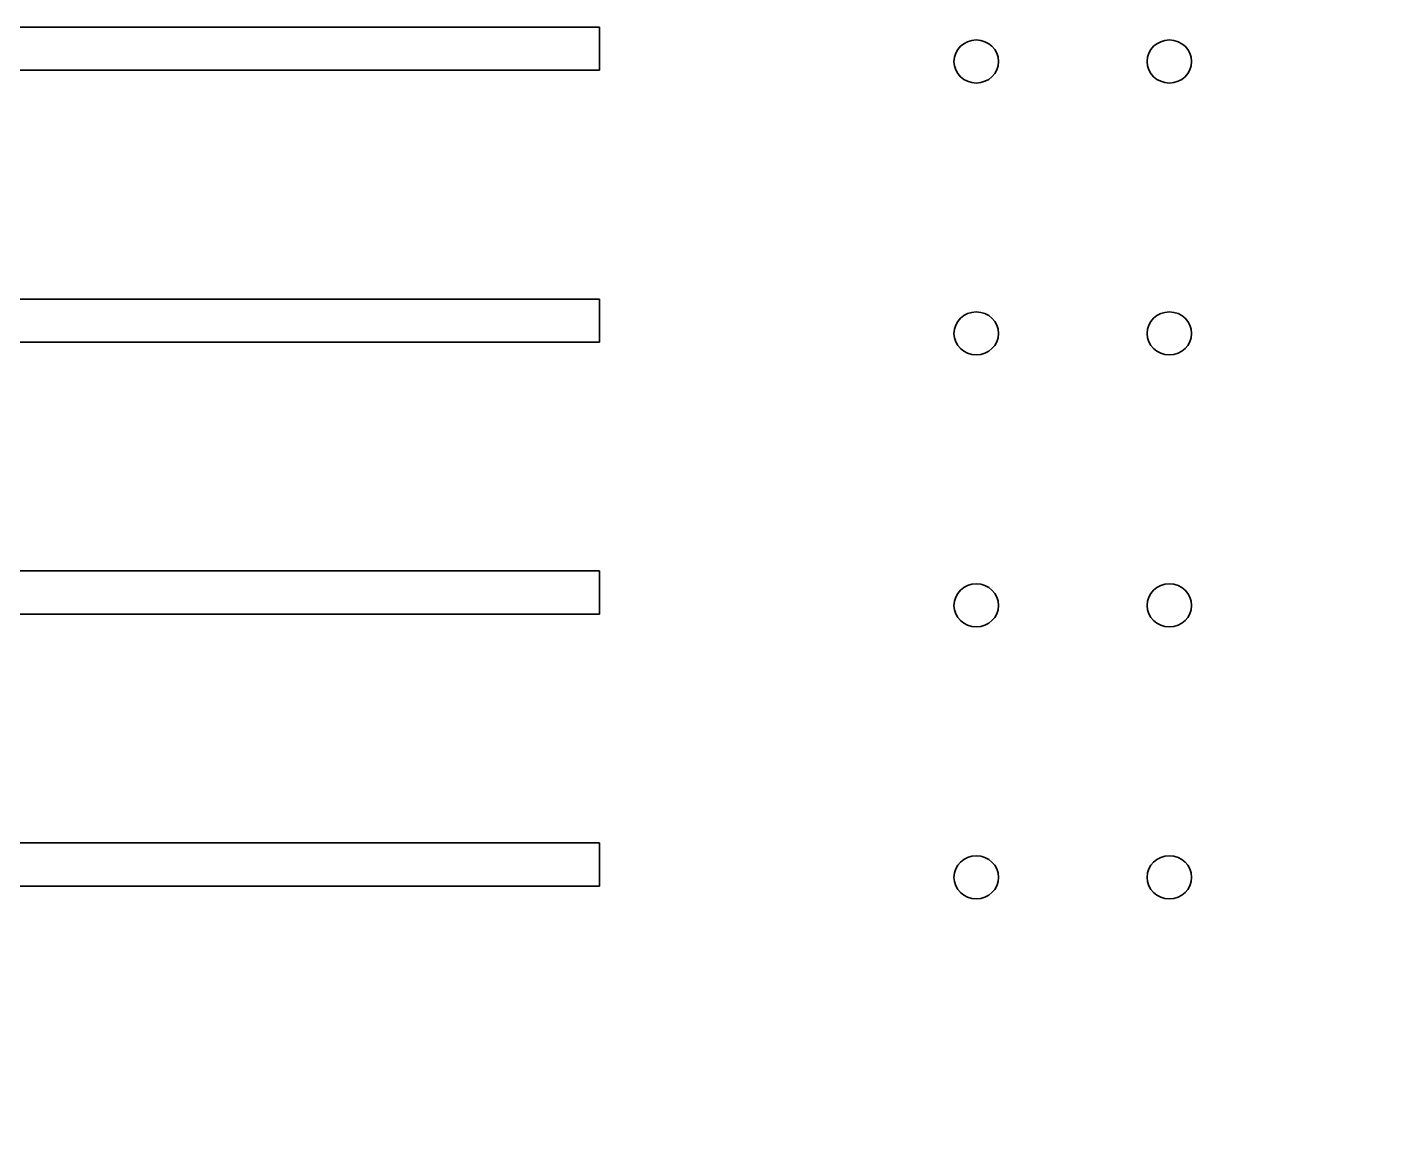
# Model space of a CAD drawing. Header units: inches. Extents: x 25 to 188, y -279 to -12.
# Drawn here: x 105.52 to 127.83, y -91.15 to -73.1 of the extents above; entities that cross this region are included whole.
import ezdxf

# ---------------------------------------------------------------- set-up
doc = ezdxf.new("R2010")
doc.units = ezdxf.units.IN
doc.header["$MEASUREMENT"] = 0
doc.layers.add('front panel', color=7, linetype='Continuous')

# ---------------------------------------------------------------- blocks, each defined once
blk = doc.blocks.new('block 3')
at = {"layer": 'front panel', "color": 7, "lineweight": 35, "true_color": 0xffffff}
for points in [[(104.015, -73.1), (114.943, -73.1)], [(114.943, -73.1), (114.943, -73.809)], [(114.943, -73.809), (104.015, -73.809)], [(104.015, -77.575), (114.943, -77.575)], [(114.943, -77.575), (114.943, -78.284)], [(114.943, -78.284), (104.015, -78.284)], [(104.015, -82.049), (114.943, -82.049)], [(114.943, -82.049), (114.943, -82.758)], [(114.943, -82.758), (104.015, -82.758)], [(104.015, -86.524), (114.943, -86.524)], [(114.943, -86.524), (114.943, -87.233)], [(114.943, -87.233), (104.015, -87.233)]]:
    blk.add_lwpolyline(points, dxfattribs=at)
for points in [[(120.775, -73.666), (120.775, -73.471), (120.94, -73.312), (121.142, -73.312), (121.344, -73.312), (121.509, -73.471), (121.509, -73.666)], [(123.954, -73.666), (123.954, -73.471), (124.118, -73.312), (124.32, -73.312), (124.523, -73.312), (124.687, -73.471), (124.687, -73.666)], [(120.775, -78.14), (120.775, -77.945), (120.94, -77.786), (121.142, -77.786), (121.344, -77.786), (121.509, -77.945), (121.509, -78.14)], [(123.954, -78.14), (123.954, -77.945), (124.118, -77.786), (124.32, -77.786), (124.523, -77.786), (124.687, -77.945), (124.687, -78.14)], [(120.775, -82.615), (120.775, -82.42), (120.94, -82.261), (121.142, -82.261), (121.344, -82.261), (121.509, -82.42), (121.509, -82.615)], [(123.954, -82.615), (123.954, -82.42), (124.118, -82.261), (124.32, -82.261), (124.523, -82.261), (124.687, -82.42), (124.687, -82.615)], [(120.775, -87.09), (120.775, -86.894), (120.94, -86.735), (121.142, -86.735), (121.344, -86.735), (121.509, -86.894), (121.509, -87.09)], [(123.954, -87.09), (123.954, -86.894), (124.118, -86.735), (124.32, -86.735), (124.523, -86.735), (124.687, -86.894), (124.687, -87.09)]]:
    blk.add_open_spline(points, degree=3, knots=[0, 0, 0, 0, 1, 1, 1, 2, 2, 2, 2], dxfattribs=at)
for points in [[(121.142, -74.02), (120.94, -74.02), (120.775, -73.861), (120.775, -73.666)], [(121.509, -73.666), (121.509, -73.861), (121.344, -74.02), (121.142, -74.02)], [(124.32, -74.02), (124.118, -74.02), (123.954, -73.861), (123.954, -73.666)], [(124.687, -73.666), (124.687, -73.861), (124.523, -74.02), (124.32, -74.02)], [(121.142, -78.495), (120.94, -78.495), (120.775, -78.336), (120.775, -78.14)], [(121.509, -78.14), (121.509, -78.336), (121.344, -78.495), (121.142, -78.495)], [(124.32, -78.495), (124.118, -78.495), (123.954, -78.336), (123.954, -78.14)], [(124.687, -78.14), (124.687, -78.336), (124.523, -78.495), (124.32, -78.495)], [(121.142, -82.97), (120.94, -82.97), (120.775, -82.811), (120.775, -82.615)], [(121.509, -82.615), (121.509, -82.811), (121.344, -82.97), (121.142, -82.97)], [(124.32, -82.97), (124.118, -82.97), (123.954, -82.811), (123.954, -82.615)], [(124.687, -82.615), (124.687, -82.811), (124.523, -82.97), (124.32, -82.97)], [(121.142, -87.444), (120.94, -87.444), (120.775, -87.285), (120.775, -87.09)], [(121.509, -87.09), (121.509, -87.285), (121.344, -87.444), (121.142, -87.444)], [(124.32, -87.444), (124.118, -87.444), (123.954, -87.285), (123.954, -87.09)], [(124.687, -87.09), (124.687, -87.285), (124.523, -87.444), (124.32, -87.444)]]:
    blk.add_open_spline(points, degree=3, dxfattribs=at)
blk = doc.blocks.new('block 2')
at = {"layer": 'front panel'}
blk.add_blockref('block 3', (0, 0), dxfattribs=at)

msp = doc.modelspace()

# ---------------------------------------------------------------- block references
at = {"layer": 'front panel'}
msp.add_blockref('block 2', (0, 0), dxfattribs=at)

doc.saveas('drawing.dxf')
